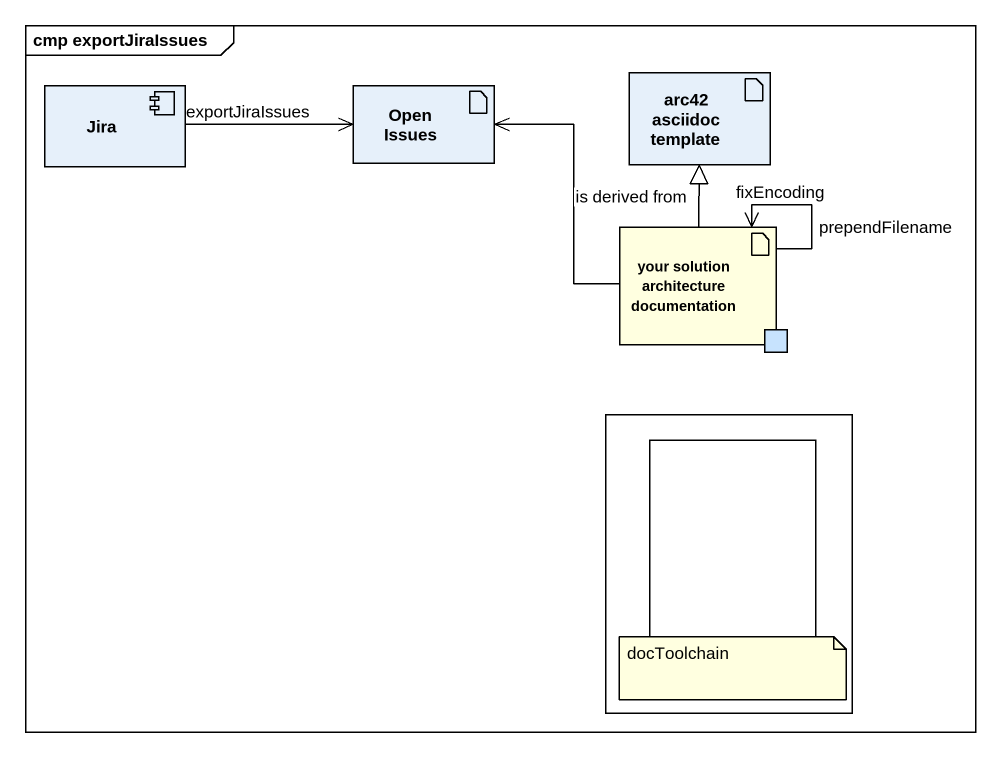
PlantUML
@startuml
mainframe cmp exportJiraIssues
component Jira
artifact "Open Issues" as Open_Issues
artifact "arc42 asciidoc template" as arc42_asciidoc_template
artifact "your solution architecture documentation" as your_solution_architecture #FFFFE0 {
  port " " as port1 #C7E3FE
}
rectangle " " as rectangle1 #FFFFFF {
  rectangle " " as rectangle2
}
Jira -right-> Open_Issues : exportJiraIssues
your_solution_architecture -left-> Open_Issues
your_solution_architecture -up-|> arc42_asciidoc_template : is derived from
your_solution_architecture --> your_solution_architecture : fixEncoding
your_solution_architecture --> your_solution_architecture : prependFilename
note as N1
  docToolchain
end note
@enduml
